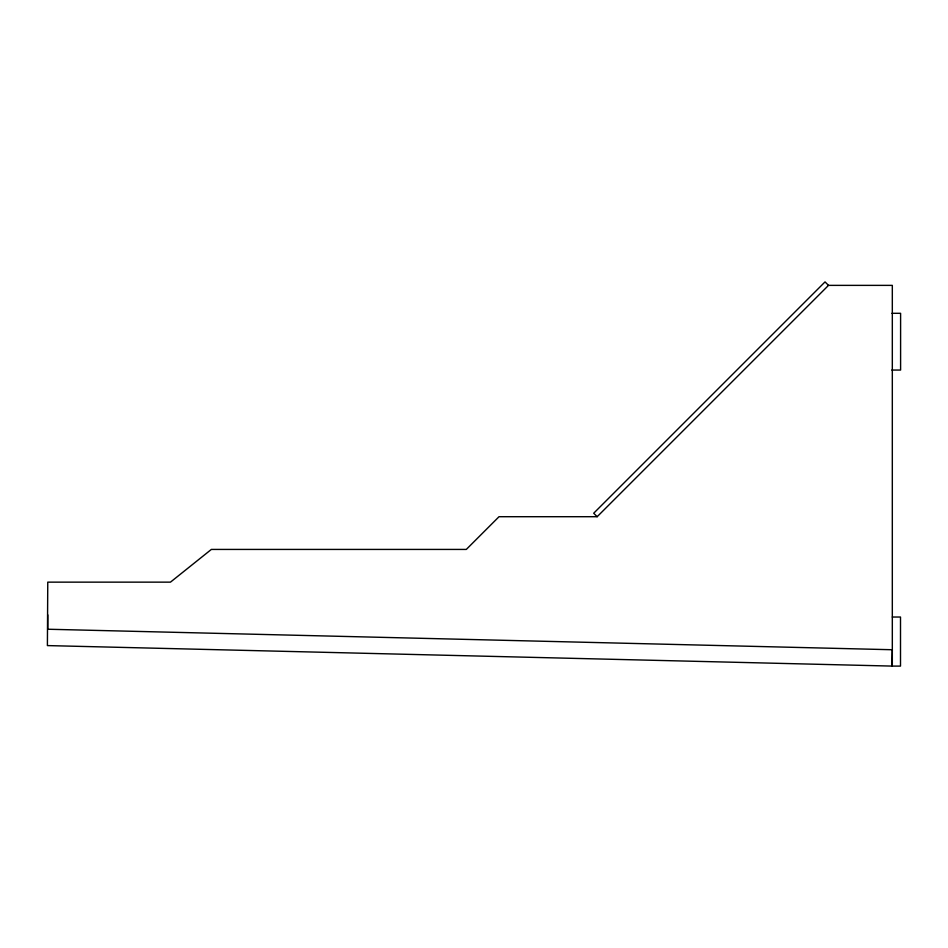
<?xml version="1.0" encoding="UTF-8"?>
<svg xmlns="http://www.w3.org/2000/svg" width="948" height="948" viewBox="0 0 948 948"><rect width="100%" height="100%" fill="white"/><g stroke="black" fill="none" stroke-linecap="round" stroke-linejoin="round"><path stroke-width="1.42" d="M47.767 614.861L47.803 629.235L892.317 649.736L891.926 666.089L47.4 645.588L47.767 582.143L170.462 582.143L211.357 549.425L466.309 549.425L499.027 516.707L597.169 516.707L828.505 285.372L892.317 285.372L892.317 666.1L900.505 666.1L900.505 617.03L892.317 617.03M891.961 313.302L900.6 313.302L900.6 370.052L891.855 370.052M828.505 285.372L825.033 281.9L593.697 513.235L597.169 516.707"/></g></svg>
